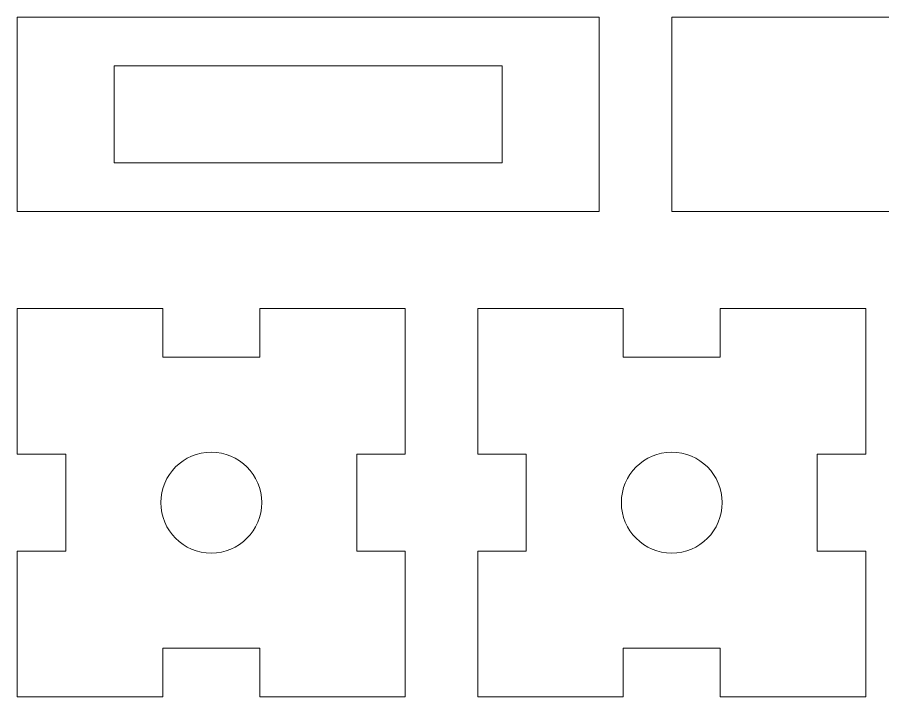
# Model space of a CAD drawing. Header units: inches. Extents: x 0.18 to 8.84, y -3.52 to -0.25.
# Drawn here: x 0.184 to 2.415, y -1.996 to -0.246 of the extents above; entities that cross this region are included whole.
import ezdxf

# ---------------------------------------------------------------- set-up
doc = ezdxf.new("R2010")
doc.units = ezdxf.units.IN
doc.header["$MEASUREMENT"] = 0
doc.layers.add('Layer 1', color=7, linetype='Continuous')

# ---------------------------------------------------------------- blocks, each defined once
blk = doc.blocks.new('block 2')
at = {"layer": 'Layer 1', "color": 7, "lineweight": 15, "true_color": 0xffffff}
blk.add_lwpolyline([(1.4336, -0.6208), (1.4336, -0.3708)], dxfattribs=at)
blk = doc.blocks.new('block 3')
at = {"layer": 'Layer 1', "color": 7, "lineweight": 15, "true_color": 0xffffff}
blk.add_lwpolyline([(1.4336, -0.3708), (0.4336, -0.3708)], dxfattribs=at)
blk = doc.blocks.new('block 4')
at = {"layer": 'Layer 1', "color": 7, "lineweight": 15, "true_color": 0xffffff}
blk.add_lwpolyline([(0.4336, -0.3708), (0.4336, -0.6208)], dxfattribs=at)
blk = doc.blocks.new('block 5')
at = {"layer": 'Layer 1', "color": 7, "lineweight": 15, "true_color": 0xffffff}
blk.add_lwpolyline([(0.4336, -0.6208), (1.4336, -0.6208)], dxfattribs=at)
blk = doc.blocks.new('block 6')
at = {"layer": 'Layer 1', "color": 7, "lineweight": 15, "true_color": 0xffffff}
blk.add_lwpolyline([(1.6836, -0.2458), (0.1836, -0.2458)], dxfattribs=at)
blk = doc.blocks.new('block 7')
at = {"layer": 'Layer 1', "color": 7, "lineweight": 15, "true_color": 0xffffff}
blk.add_lwpolyline([(1.6836, -0.7458), (1.6836, -0.2458)], dxfattribs=at)
blk = doc.blocks.new('block 8')
at = {"layer": 'Layer 1', "color": 7, "lineweight": 15, "true_color": 0xffffff}
blk.add_lwpolyline([(0.1836, -0.7458), (1.6836, -0.7458)], dxfattribs=at)
blk = doc.blocks.new('block 9')
at = {"layer": 'Layer 1', "color": 7, "lineweight": 15, "true_color": 0xffffff}
blk.add_lwpolyline([(0.1836, -0.2458), (0.1836, -0.7458)], dxfattribs=at)
blk = doc.blocks.new('block 11')
at = {"layer": 'Layer 1', "color": 7, "lineweight": 15, "true_color": 0xffffff}
blk.add_open_spline([(2.7508, -0.4958), (2.7508, -0.424), (2.6926, -0.3658), (2.6208, -0.3658), (2.549, -0.3658), (2.4908, -0.424), (2.4908, -0.4958), (2.4908, -0.5676), (2.549, -0.6258), (2.6208, -0.6258), (2.6926, -0.6258), (2.7508, -0.5676), (2.7508, -0.4958), (2.7508, -0.4958), (2.7508, -0.4958), (2.7508, -0.4958)], degree=3, knots=[0, 0, 0, 0, 1, 1, 1, 2, 2, 2, 3, 3, 3, 4, 4, 4, 5, 5, 5, 5], dxfattribs=at)
blk = doc.blocks.new('block 12')
at = {"layer": 'Layer 1', "color": 7, "lineweight": 15, "true_color": 0xffffff}
blk.add_lwpolyline([(3.3708, -0.2458), (1.8708, -0.2458)], dxfattribs=at)
blk = doc.blocks.new('block 13')
at = {"layer": 'Layer 1', "color": 7, "lineweight": 15, "true_color": 0xffffff}
blk.add_lwpolyline([(3.3708, -0.7458), (3.3708, -0.2458)], dxfattribs=at)
blk = doc.blocks.new('block 14')
at = {"layer": 'Layer 1', "color": 7, "lineweight": 15, "true_color": 0xffffff}
blk.add_lwpolyline([(1.8708, -0.7458), (3.3708, -0.7458)], dxfattribs=at)
blk = doc.blocks.new('block 15')
at = {"layer": 'Layer 1', "color": 7, "lineweight": 15, "true_color": 0xffffff}
blk.add_lwpolyline([(1.8708, -0.2458), (1.8708, -0.7458)], dxfattribs=at)
blk = doc.blocks.new('block 10')
at = {"layer": 'Layer 1'}
for name in ['block 12', 'block 15', 'block 13', 'block 11', 'block 14']:
    blk.add_blockref(name, (0, 0), dxfattribs=at)
blk = doc.blocks.new('block 17')
at = {"layer": 'Layer 1', "color": 7, "lineweight": 15, "true_color": 0xffffff}
blk.add_open_spline([(0.8136, -1.4964), (0.8136, -1.4246), (0.7554, -1.3664), (0.6836, -1.3664), (0.6118, -1.3664), (0.5536, -1.4246), (0.5536, -1.4964), (0.5536, -1.5682), (0.6118, -1.6264), (0.6836, -1.6264), (0.7554, -1.6264), (0.8136, -1.5682), (0.8136, -1.4964), (0.8136, -1.4964), (0.8136, -1.4964), (0.8136, -1.4964)], degree=3, knots=[0, 0, 0, 0, 1, 1, 1, 2, 2, 2, 3, 3, 3, 4, 4, 4, 5, 5, 5, 5], dxfattribs=at)
blk = doc.blocks.new('block 18')
at = {"layer": 'Layer 1', "color": 7, "lineweight": 15, "true_color": 0xffffff}
blk.add_lwpolyline([(0.5586, -0.9964), (0.1836, -0.9964)], dxfattribs=at)
blk = doc.blocks.new('block 19')
at = {"layer": 'Layer 1', "color": 7, "lineweight": 15, "true_color": 0xffffff}
blk.add_lwpolyline([(0.5586, -1.1214), (0.5586, -0.9964)], dxfattribs=at)
blk = doc.blocks.new('block 20')
at = {"layer": 'Layer 1', "color": 7, "lineweight": 15, "true_color": 0xffffff}
blk.add_lwpolyline([(0.8086, -1.1214), (0.5586, -1.1214)], dxfattribs=at)
blk = doc.blocks.new('block 21')
at = {"layer": 'Layer 1', "color": 7, "lineweight": 15, "true_color": 0xffffff}
blk.add_lwpolyline([(0.8086, -0.9964), (0.8086, -1.1214)], dxfattribs=at)
blk = doc.blocks.new('block 22')
at = {"layer": 'Layer 1', "color": 7, "lineweight": 15, "true_color": 0xffffff}
blk.add_lwpolyline([(1.1836, -0.9964), (0.8086, -0.9964)], dxfattribs=at)
blk = doc.blocks.new('block 23')
at = {"layer": 'Layer 1', "color": 7, "lineweight": 15, "true_color": 0xffffff}
blk.add_lwpolyline([(1.1836, -1.3714), (1.1836, -0.9964)], dxfattribs=at)
blk = doc.blocks.new('block 24')
at = {"layer": 'Layer 1', "color": 7, "lineweight": 15, "true_color": 0xffffff}
blk.add_lwpolyline([(1.0586, -1.3714), (1.1836, -1.3714)], dxfattribs=at)
blk = doc.blocks.new('block 25')
at = {"layer": 'Layer 1', "color": 7, "lineweight": 15, "true_color": 0xffffff}
blk.add_lwpolyline([(1.0586, -1.6214), (1.0586, -1.3714)], dxfattribs=at)
blk = doc.blocks.new('block 26')
at = {"layer": 'Layer 1', "color": 7, "lineweight": 15, "true_color": 0xffffff}
blk.add_lwpolyline([(1.1836, -1.6214), (1.0586, -1.6214)], dxfattribs=at)
blk = doc.blocks.new('block 27')
at = {"layer": 'Layer 1', "color": 7, "lineweight": 15, "true_color": 0xffffff}
blk.add_lwpolyline([(1.1836, -1.9964), (1.1836, -1.6214)], dxfattribs=at)
blk = doc.blocks.new('block 28')
at = {"layer": 'Layer 1', "color": 7, "lineweight": 15, "true_color": 0xffffff}
blk.add_lwpolyline([(0.8086, -1.9964), (1.1836, -1.9964)], dxfattribs=at)
blk = doc.blocks.new('block 29')
at = {"layer": 'Layer 1', "color": 7, "lineweight": 15, "true_color": 0xffffff}
blk.add_lwpolyline([(0.8086, -1.8714), (0.8086, -1.9964)], dxfattribs=at)
blk = doc.blocks.new('block 30')
at = {"layer": 'Layer 1', "color": 7, "lineweight": 15, "true_color": 0xffffff}
blk.add_lwpolyline([(0.5586, -1.8714), (0.8086, -1.8714)], dxfattribs=at)
blk = doc.blocks.new('block 31')
at = {"layer": 'Layer 1', "color": 7, "lineweight": 15, "true_color": 0xffffff}
blk.add_lwpolyline([(0.5586, -1.9964), (0.5586, -1.8714)], dxfattribs=at)
blk = doc.blocks.new('block 32')
at = {"layer": 'Layer 1', "color": 7, "lineweight": 15, "true_color": 0xffffff}
blk.add_lwpolyline([(0.1836, -1.9964), (0.5586, -1.9964)], dxfattribs=at)
blk = doc.blocks.new('block 33')
at = {"layer": 'Layer 1', "color": 7, "lineweight": 15, "true_color": 0xffffff}
blk.add_lwpolyline([(0.1836, -1.6214), (0.1836, -1.9964)], dxfattribs=at)
blk = doc.blocks.new('block 34')
at = {"layer": 'Layer 1', "color": 7, "lineweight": 15, "true_color": 0xffffff}
blk.add_lwpolyline([(0.3086, -1.6214), (0.1836, -1.6214)], dxfattribs=at)
blk = doc.blocks.new('block 35')
at = {"layer": 'Layer 1', "color": 7, "lineweight": 15, "true_color": 0xffffff}
blk.add_lwpolyline([(0.3086, -1.3714), (0.3086, -1.6214)], dxfattribs=at)
blk = doc.blocks.new('block 36')
at = {"layer": 'Layer 1', "color": 7, "lineweight": 15, "true_color": 0xffffff}
blk.add_lwpolyline([(0.1836, -1.3714), (0.3086, -1.3714)], dxfattribs=at)
blk = doc.blocks.new('block 37')
at = {"layer": 'Layer 1', "color": 7, "lineweight": 15, "true_color": 0xffffff}
blk.add_lwpolyline([(0.1836, -0.9964), (0.1836, -1.3714)], dxfattribs=at)
blk = doc.blocks.new('block 16')
at = {"layer": 'Layer 1'}
for name in ['block 18', 'block 37', 'block 19', 'block 21', 'block 22', 'block 23', 'block 20', 'block 36', 'block 35', 'block 17', 'block 24', 'block 25', 'block 33', 'block 34', 'block 26', 'block 27', 'block 30', 'block 31', 'block 29', 'block 32', 'block 28']:
    blk.add_blockref(name, (0, 0), dxfattribs=at)
blk = doc.blocks.new('block 39')
at = {"layer": 'Layer 1', "color": 7, "lineweight": 15, "true_color": 0xffffff}
blk.add_open_spline([(2.0008, -1.4964), (2.0008, -1.4246), (1.9426, -1.3664), (1.8708, -1.3664), (1.799, -1.3664), (1.7408, -1.4246), (1.7408, -1.4964), (1.7408, -1.5682), (1.799, -1.6264), (1.8708, -1.6264), (1.9426, -1.6264), (2.0008, -1.5682), (2.0008, -1.4964), (2.0008, -1.4964), (2.0008, -1.4964), (2.0008, -1.4964)], degree=3, knots=[0, 0, 0, 0, 1, 1, 1, 2, 2, 2, 3, 3, 3, 4, 4, 4, 5, 5, 5, 5], dxfattribs=at)
blk = doc.blocks.new('block 40')
at = {"layer": 'Layer 1', "color": 7, "lineweight": 15, "true_color": 0xffffff}
blk.add_lwpolyline([(1.7458, -0.9964), (1.3708, -0.9964)], dxfattribs=at)
blk = doc.blocks.new('block 41')
at = {"layer": 'Layer 1', "color": 7, "lineweight": 15, "true_color": 0xffffff}
blk.add_lwpolyline([(1.7458, -1.1214), (1.7458, -0.9964)], dxfattribs=at)
blk = doc.blocks.new('block 42')
at = {"layer": 'Layer 1', "color": 7, "lineweight": 15, "true_color": 0xffffff}
blk.add_lwpolyline([(1.9958, -1.1214), (1.7458, -1.1214)], dxfattribs=at)
blk = doc.blocks.new('block 43')
at = {"layer": 'Layer 1', "color": 7, "lineweight": 15, "true_color": 0xffffff}
blk.add_lwpolyline([(1.9958, -0.9964), (1.9958, -1.1214)], dxfattribs=at)
blk = doc.blocks.new('block 44')
at = {"layer": 'Layer 1', "color": 7, "lineweight": 15, "true_color": 0xffffff}
blk.add_lwpolyline([(2.3708, -0.9964), (1.9958, -0.9964)], dxfattribs=at)
blk = doc.blocks.new('block 45')
at = {"layer": 'Layer 1', "color": 7, "lineweight": 15, "true_color": 0xffffff}
blk.add_lwpolyline([(2.3708, -1.3714), (2.3708, -0.9964)], dxfattribs=at)
blk = doc.blocks.new('block 46')
at = {"layer": 'Layer 1', "color": 7, "lineweight": 15, "true_color": 0xffffff}
blk.add_lwpolyline([(2.2458, -1.3714), (2.3708, -1.3714)], dxfattribs=at)
blk = doc.blocks.new('block 47')
at = {"layer": 'Layer 1', "color": 7, "lineweight": 15, "true_color": 0xffffff}
blk.add_lwpolyline([(2.2458, -1.6214), (2.2458, -1.3714)], dxfattribs=at)
blk = doc.blocks.new('block 48')
at = {"layer": 'Layer 1', "color": 7, "lineweight": 15, "true_color": 0xffffff}
blk.add_lwpolyline([(2.3708, -1.6214), (2.2458, -1.6214)], dxfattribs=at)
blk = doc.blocks.new('block 49')
at = {"layer": 'Layer 1', "color": 7, "lineweight": 15, "true_color": 0xffffff}
blk.add_lwpolyline([(2.3708, -1.9964), (2.3708, -1.6214)], dxfattribs=at)
blk = doc.blocks.new('block 50')
at = {"layer": 'Layer 1', "color": 7, "lineweight": 15, "true_color": 0xffffff}
blk.add_lwpolyline([(1.9958, -1.9964), (2.3708, -1.9964)], dxfattribs=at)
blk = doc.blocks.new('block 51')
at = {"layer": 'Layer 1', "color": 7, "lineweight": 15, "true_color": 0xffffff}
blk.add_lwpolyline([(1.9958, -1.8714), (1.9958, -1.9964)], dxfattribs=at)
blk = doc.blocks.new('block 52')
at = {"layer": 'Layer 1', "color": 7, "lineweight": 15, "true_color": 0xffffff}
blk.add_lwpolyline([(1.7458, -1.8714), (1.9958, -1.8714)], dxfattribs=at)
blk = doc.blocks.new('block 53')
at = {"layer": 'Layer 1', "color": 7, "lineweight": 15, "true_color": 0xffffff}
blk.add_lwpolyline([(1.7458, -1.9964), (1.7458, -1.8714)], dxfattribs=at)
blk = doc.blocks.new('block 54')
at = {"layer": 'Layer 1', "color": 7, "lineweight": 15, "true_color": 0xffffff}
blk.add_lwpolyline([(1.3708, -1.9964), (1.7458, -1.9964)], dxfattribs=at)
blk = doc.blocks.new('block 55')
at = {"layer": 'Layer 1', "color": 7, "lineweight": 15, "true_color": 0xffffff}
blk.add_lwpolyline([(1.3708, -1.6214), (1.3708, -1.9964)], dxfattribs=at)
blk = doc.blocks.new('block 56')
at = {"layer": 'Layer 1', "color": 7, "lineweight": 15, "true_color": 0xffffff}
blk.add_lwpolyline([(1.4958, -1.6214), (1.3708, -1.6214)], dxfattribs=at)
blk = doc.blocks.new('block 57')
at = {"layer": 'Layer 1', "color": 7, "lineweight": 15, "true_color": 0xffffff}
blk.add_lwpolyline([(1.4958, -1.3714), (1.4958, -1.6214)], dxfattribs=at)
blk = doc.blocks.new('block 58')
at = {"layer": 'Layer 1', "color": 7, "lineweight": 15, "true_color": 0xffffff}
blk.add_lwpolyline([(1.3708, -1.3714), (1.4958, -1.3714)], dxfattribs=at)
blk = doc.blocks.new('block 59')
at = {"layer": 'Layer 1', "color": 7, "lineweight": 15, "true_color": 0xffffff}
blk.add_lwpolyline([(1.3708, -0.9964), (1.3708, -1.3714)], dxfattribs=at)
blk = doc.blocks.new('block 38')
at = {"layer": 'Layer 1'}
for name in ['block 40', 'block 59', 'block 41', 'block 43', 'block 44', 'block 45', 'block 42', 'block 58', 'block 57', 'block 39', 'block 46', 'block 47', 'block 55', 'block 56', 'block 48', 'block 49', 'block 52', 'block 53', 'block 51', 'block 54', 'block 50']:
    blk.add_blockref(name, (0, 0), dxfattribs=at)

msp = doc.modelspace()

# ---------------------------------------------------------------- block references
at = {"layer": 'Layer 1'}
for name in ['block 6', 'block 9', 'block 7', 'block 10', 'block 3', 'block 4', 'block 2', 'block 5', 'block 8', 'block 16', 'block 38']:
    msp.add_blockref(name, (0, 0), dxfattribs=at)

doc.saveas('drawing.dxf')
